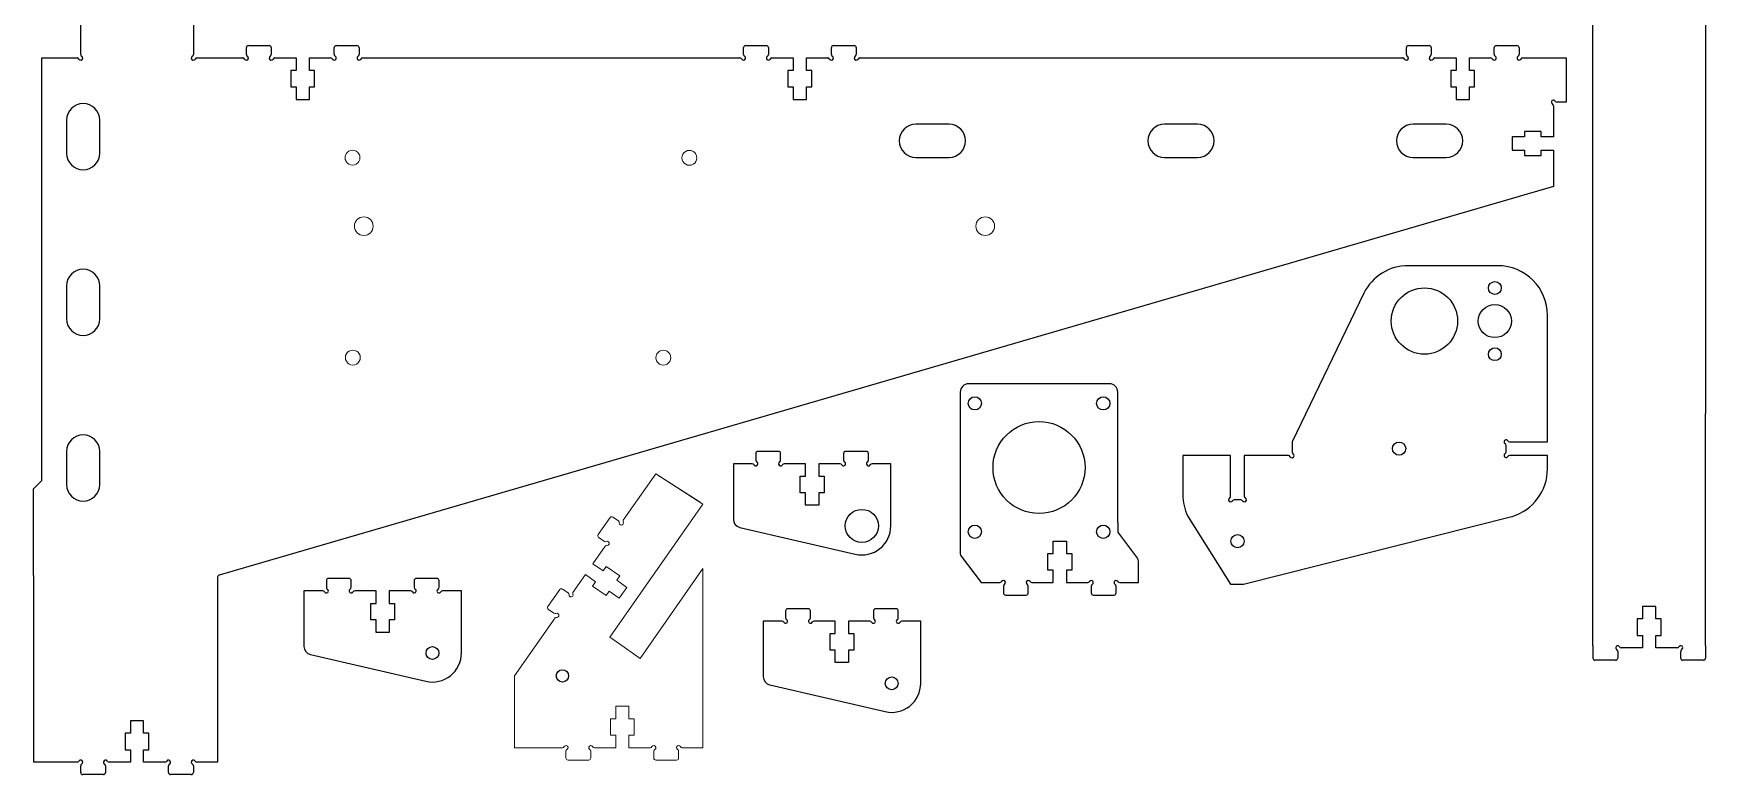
# Model space of a CAD drawing. Header units: millimetres. Extents: x 226 to 1021, y 321 to 821.
# Drawn here: x 225.6 to 629.2, y 320.8 to 499.8 of the extents above; entities that cross this region are included whole.
import ezdxf

# ---------------------------------------------------------------- set-up
doc = ezdxf.new("R2010")
doc.units = ezdxf.units.MM
doc.linetypes.add('CENTERX2', pattern=[20.32, 12.7, -2.54, 2.54, -2.54])
for name, color, linetype in [('SLD-0', 179, 'Continuous'), ('SLD-0_2', 179, 'Continuous'), ('SLD-0_5', 179, 'Continuous'), ('SLD-0_6', 179, 'Continuous'), ('WHITE', 179, 'Continuous')]:
    doc.layers.add(name, color=color, linetype=linetype)

msp = doc.modelspace()

# ---------------------------------------------------------------- linework, layer by layer
at = {"layer": 'SLD-0'}
for p, q in [((629.22, 351.95), (629.22, 407.95)), ((225.61, 363.82), (225.61, 323.78)), ((270.06, 363.82), (270.06, 323.78))]:
    msp.add_line(p, q, dxfattribs=at)
for centre, radius in [((561.37, 430.3), 8), ((578.36, 438.29), 1.55), ((578.36, 430.29), 4), ((578.36, 422.29), 1.55), ((321.92, 350.13), 1.55), ((353.29, 344.61), 1.5), ((432.77, 342.81), 1.55)]:
    msp.add_circle(centre, radius, dxfattribs=at)
at = {"layer": 'SLD-0_2', "linetype": 'Continuous'}
for p, q in [((602.02, 407.95), (602.02, 411.94)), ((629.22, 411.95), (629.22, 407.95)), ((487.34, 381.65), (487.34, 379.64)), ((449.34, 376.11), (449.34, 374.26)), ((487.55, 379.05), (492.14, 372.94)), ((449.34, 374.26), (449.34, 374.12)), ((449.34, 374.12), (449.34, 374.11)), ((449.55, 373.51), (454.34, 367.14)), ((225.61, 368.82), (225.61, 363.82)), ((270.06, 368.44), (270.06, 363.82)), ((602.02, 348.9), (602.02, 348.89))]:
    msp.add_line(p, q, dxfattribs=at)
for centre, radius, start, end in [((488.34, 379.65), 1, 180, 216.9749), ((450.34, 374.11), 1, 180, 216.9749), ((491.34, 372.34), 1, 0, 36.9749), ((270.56, 368.44), 0.5, 106.2527, 180)]:
    msp.add_arc(centre, radius, start, end, dxfattribs=at)
at = {"layer": 'SLD-0_5', "color": 179, "linetype": 'Continuous', "lineweight": 15}
for p, q in [((300.89, 470.21), (300.83, 469.74)), ((300.89, 469.28), (300.83, 469.74)), ((301.07, 470.64), (300.89, 470.21)), ((300.89, 469.28), (300.98, 469.1)), ((300.98, 469.1), (301.07, 468.84)), ((301.36, 471.01), (301.07, 470.64)), ((301.07, 468.84), (301.36, 468.47)), ((301.73, 471.3), (301.36, 471.01)), ((301.36, 468.47), (301.73, 468.18)), ((302.17, 471.48), (301.73, 471.3)), ((302.63, 471.54), (302.17, 471.48)), ((303.1, 471.48), (302.63, 471.54)), ((303.53, 471.3), (303.1, 471.48)), ((303.9, 471.01), (303.53, 471.3)), ((303.53, 468.18), (303.9, 468.47)), ((304.19, 470.64), (303.9, 471.01)), ((303.9, 468.47), (304.19, 468.84)), ((304.28, 470.46), (304.19, 470.64)), ((304.19, 468.84), (304.37, 469.28)), ((304.29, 470.41), (304.28, 470.46)), ((304.37, 470.21), (304.29, 470.41)), ((304.43, 469.74), (304.37, 470.21)), ((304.37, 469.28), (304.43, 469.74)), ((382.21, 470.18), (382.15, 469.71)), ((382.15, 469.71), (382.21, 469.25)), ((382.39, 470.61), (382.21, 470.18)), ((382.39, 468.81), (382.21, 469.25)), ((382.68, 470.98), (382.39, 470.61)), ((382.39, 468.81), (382.53, 468.66)), ((382.53, 468.66), (382.68, 468.44)), ((383.05, 471.27), (382.68, 470.98)), ((382.68, 468.44), (383.05, 468.15)), ((383.48, 471.45), (383.05, 471.27)), ((383.95, 471.51), (383.48, 471.45)), ((384.41, 471.45), (383.95, 471.51)), ((384.85, 471.27), (384.41, 471.45)), ((385.22, 470.98), (384.85, 471.27)), ((384.85, 468.15), (385.22, 468.44)), ((385.36, 470.83), (385.22, 470.98)), ((385.22, 468.44), (385.51, 468.81)), ((385.39, 470.76), (385.36, 470.83)), ((385.51, 470.61), (385.39, 470.76)), ((385.69, 470.18), (385.51, 470.61)), ((385.51, 468.81), (385.69, 469.25)), ((385.75, 469.71), (385.69, 470.18)), ((385.69, 469.25), (385.75, 469.71)), ((301.73, 468.18), (302.17, 468)), ((302.17, 468), (302.63, 467.94)), ((302.63, 467.94), (303.1, 468)), ((303.1, 468), (303.53, 468.18)), ((383.05, 468.15), (383.48, 467.97)), ((383.48, 467.97), (383.95, 467.91)), ((383.95, 467.91), (384.41, 467.97)), ((384.41, 467.97), (384.85, 468.15)), ((300.96, 421.95), (300.9, 421.48)), ((300.9, 421.48), (300.96, 421.02)), ((301.14, 422.38), (300.96, 421.95)), ((300.96, 421.02), (301.14, 420.58)), ((301.43, 422.75), (301.14, 422.38)), ((301.14, 420.58), (301.32, 420.39)), ((301.32, 420.39), (301.43, 420.21)), ((301.8, 423.04), (301.43, 422.75)), ((301.43, 420.21), (301.8, 419.92)), ((302.24, 423.22), (301.8, 423.04)), ((301.8, 419.92), (302.24, 419.74)), ((302.7, 423.28), (302.24, 423.22)), ((303.17, 423.22), (302.7, 423.28)), ((303.6, 423.04), (303.17, 423.22)), ((303.17, 419.74), (303.6, 419.92)), ((303.98, 422.75), (303.6, 423.04)), ((303.6, 419.92), (303.98, 420.21)), ((304.15, 422.57), (303.98, 422.75)), ((303.98, 420.21), (304.26, 420.58)), ((304.18, 422.49), (304.15, 422.57)), ((304.26, 422.38), (304.18, 422.49)), ((304.44, 421.95), (304.26, 422.38)), ((304.26, 420.58), (304.44, 421.02)), ((304.5, 421.48), (304.44, 421.95)), ((304.44, 421.02), (304.5, 421.48)), ((375.91, 421.91), (375.85, 421.45)), ((375.85, 421.45), (375.91, 420.98)), ((376.09, 422.35), (375.91, 421.91)), ((375.91, 420.98), (376.09, 420.55)), ((376.37, 422.72), (376.09, 422.35)), ((376.09, 420.55), (376.19, 420.44)), ((376.19, 420.44), (376.38, 420.18)), ((376.75, 423.01), (376.37, 422.72)), ((376.38, 420.18), (376.75, 419.89)), ((377.18, 423.19), (376.75, 423.01)), ((376.75, 419.89), (377.18, 419.71)), ((377.65, 423.25), (377.18, 423.19)), ((378.11, 423.19), (377.65, 423.25)), ((378.55, 423.01), (378.11, 423.19)), ((378.11, 419.71), (378.55, 419.89)), ((378.92, 422.72), (378.55, 423.01)), ((378.55, 419.89), (378.92, 420.18)), ((379.02, 422.61), (378.92, 422.72)), ((378.92, 420.18), (379.21, 420.55)), ((379.04, 422.56), (379.02, 422.61)), ((379.21, 422.35), (379.04, 422.56)), ((379.39, 421.91), (379.21, 422.35)), ((379.21, 420.55), (379.39, 420.98)), ((379.45, 421.45), (379.39, 421.91)), ((379.39, 420.98), (379.45, 421.45)), ((302.24, 419.74), (302.7, 419.68)), ((302.7, 419.68), (303.17, 419.74)), ((377.18, 419.71), (377.65, 419.65)), ((377.65, 419.65), (378.11, 419.71))]:
    msp.add_line(p, q, dxfattribs=at)
for centre in [(305.35, 453.21), (455.35, 453.21)]:
    msp.add_circle(centre, 2.25, dxfattribs=at)
at = {"layer": 'SLD-0_6', "color": 179, "linetype": 'Continuous', "lineweight": 0}
for p, q in [((367.98, 382.18), (375.85, 393.44)), ((375.85, 393.44), (387.21, 386.08)), ((387.21, 386.08), (364.77, 353.94)), ((364.78, 382.85), (361.92, 378.75)), ((366.82, 382.03), (365.48, 382.97)), ((360.66, 371.7), (363.65, 375.97)), ((362.04, 378.05), (363.38, 377.11)), ((360.66, 371.7), (363.11, 369.98)), ((355.84, 364.79), (358.83, 369.07)), ((361.28, 367.36), (358.83, 369.07)), ((360.55, 366.31), (361.28, 367.36)), ((363.11, 369.98), (363.84, 371.03)), ((363.84, 371.03), (367.12, 368.74)), ((367.12, 368.74), (366.39, 367.69)), ((366.39, 367.69), (368.85, 365.97)), ((372.07, 348.84), (387.21, 370.52)), ((387.21, 367.66), (387.21, 370.52)), ((387.21, 327.28), (387.21, 367.66)), ((352.64, 365.47), (349.78, 361.37)), ((354.68, 364.65), (353.34, 365.59)), ((363.83, 364.02), (360.55, 366.31)), ((364.56, 365.07), (363.83, 364.02)), ((367.02, 363.35), (364.56, 365.07)), ((367.02, 363.35), (368.85, 365.97)), ((349.9, 360.67), (351.24, 359.73)), ((341.74, 344.61), (351.51, 358.6)), ((366.8, 352.53), (364.77, 353.94)), ((366.8, 352.53), (372.07, 348.84)), ((366.15, 334.28), (366.15, 337.28)), ((366.15, 337.28), (369.35, 337.28)), ((369.35, 337.28), (369.35, 334.28)), ((364.87, 330.28), (364.87, 334.28)), ((364.87, 334.28), (366.15, 334.28)), ((369.35, 334.28), (370.62, 334.28)), ((370.62, 334.28), (370.62, 330.28)), ((353.29, 327.28), (341.74, 327.28)), ((361.01, 327.28), (366.15, 327.28)), ((366.15, 330.28), (364.87, 330.28)), ((366.15, 327.28), (366.15, 330.28)), ((370.62, 330.28), (369.35, 330.28)), ((369.35, 330.28), (369.35, 327.28)), ((369.35, 327.28), (374.48, 327.28)), ((382.21, 327.28), (383.21, 327.28)), ((383.21, 327.28), (387.21, 327.28)), ((354.15, 326.41), (354.15, 324.78)), ((354.65, 324.28), (359.65, 324.28)), ((360.15, 324.78), (360.15, 326.41)), ((375.35, 326.41), (375.35, 324.78)), ((375.85, 324.28), (380.85, 324.28)), ((381.35, 324.78), (381.35, 326.41))]:
    msp.add_line(p, q, dxfattribs=at)
at = {"layer": 'SLD-0_6', "color": 179, "linetype": 'CENTERX2', "lineweight": 0}
msp.add_line((375.85, 393.44), (387.21, 386.08), dxfattribs=at)
at = {"layer": 'SLD-0_6', "color": 179, "linetype": 'Continuous', "lineweight": 15}
for p, q in [((341.74, 327.28), (341.74, 344.61)), ((366.15, 334.28), (366.15, 337.28)), ((366.15, 337.28), (369.35, 337.28)), ((369.35, 337.28), (369.35, 334.28)), ((364.87, 330.28), (364.87, 334.28)), ((364.87, 334.28), (366.15, 334.28)), ((369.35, 334.28), (370.62, 334.28)), ((370.62, 334.28), (370.62, 330.28)), ((366.15, 327.28), (361, 327.28)), ((366.15, 330.28), (364.87, 330.28)), ((366.15, 327.28), (366.15, 330.28)), ((370.62, 330.28), (369.35, 330.28)), ((369.35, 330.28), (369.35, 327.28)), ((369.35, 327.28), (374.49, 327.28))]:
    msp.add_line(p, q, dxfattribs=at)
at = {"layer": 'SLD-0_6', "color": 179, "linetype": 'Continuous', "lineweight": 0}
for centre, start, end in [((365.19, 382.56), 55.0703, 145.0703), ((366.53, 381.62), 355.0705, 55.0703), ((367.53, 381.54), 175.0705, 25.0703), ((368.43, 381.96), 154.4874, 205.0703), ((362.33, 378.46), 145.0703, 235.0703), ((363.67, 377.52), 235.0703, 295.0703), ((364, 375.62), 85.0705, 135.4912), ((364.09, 376.62), 265.0705, 115.0703), ((353.05, 365.18), 55.0703, 145.0703), ((354.39, 364.24), 355.0705, 55.0703), ((355.39, 364.16), 175.0705, 25.0703), ((356.29, 364.58), 154.9349, 205.0703), ((350.19, 361.08), 145.0703, 235.0703), ((351.53, 360.14), 235.0703, 295.0703), ((351.95, 359.24), 265.0705, 115.0703), ((351.87, 358.24), 85.0705, 135.051), ((353.28, 327.78), 270.0003, 330.0003), ((354.15, 327.28), 300.0005, 150.0003), ((360.15, 327.28), 30.0005, 240.0003), ((361.01, 327.78), 210.0005, 270.0003), ((374.48, 327.78), 270.0003, 330.0003), ((375.35, 327.28), 300.0005, 150.0003), ((381.35, 327.28), 30.0005, 240.0003), ((382.21, 327.78), 210.0005, 270.0003), ((354.65, 326.41), 120.0005, 180.0003), ((354.65, 324.78), 180.0003, 270.0003), ((359.65, 324.78), 270.0003, 0.0003), ((359.65, 326.41), 0.0003, 60.0003), ((375.85, 326.41), 120.0005, 180.0003), ((375.85, 324.78), 180.0003, 270.0003), ((380.85, 324.78), 270.0003, 0.0003), ((380.85, 326.41), 0.0003, 60.0003)]:
    msp.add_arc(centre, 0.5, start, end, dxfattribs=at)
at = {"layer": 'WHITE', "linetype": 'Continuous'}
for p, q in [((237.01, 494.68), (237.01, 762.25)), ((264.21, 762.25), (264.21, 494.68)), ((602.02, 351.95), (602.02, 623.58)), ((629.22, 623.58), (629.22, 411.95)), ((277.51, 496.82), (282.51, 496.82)), ((298.71, 496.82), (303.71, 496.82)), ((397.51, 496.82), (402.51, 496.82)), ((418.71, 496.82), (423.71, 496.82)), ((557.51, 496.82), (562.51, 496.82)), ((578.71, 496.82), (583.71, 496.82)), ((227.61, 391.82), (227.61, 493.82)), ((227.61, 493.82), (236.14, 493.82)), ((265.08, 493.82), (276.14, 493.82)), ((277.01, 494.68), (277.01, 496.32)), ((283.01, 496.32), (283.01, 494.68)), ((283.88, 493.82), (289.01, 493.82)), ((289.01, 493.82), (289.01, 490.82)), ((292.21, 490.82), (292.21, 493.82)), ((292.21, 493.82), (297.34, 493.82)), ((298.21, 494.68), (298.21, 496.32)), ((304.21, 496.32), (304.21, 494.68)), ((305.08, 493.82), (396.14, 493.82)), ((397.01, 494.68), (397.01, 496.32)), ((403.01, 496.32), (403.01, 494.68)), ((403.88, 493.82), (409.01, 493.82)), ((409.01, 493.82), (409.01, 490.82)), ((412.21, 490.82), (412.21, 493.82)), ((412.21, 493.82), (417.34, 493.82)), ((418.21, 494.68), (418.21, 496.32)), ((424.21, 496.32), (424.21, 494.68)), ((425.08, 493.82), (556.14, 493.82)), ((557.01, 494.68), (557.01, 496.32)), ((563.01, 496.32), (563.01, 494.68)), ((563.88, 493.82), (569.01, 493.82)), ((569.01, 493.82), (569.01, 490.82)), ((572.21, 490.82), (572.21, 493.82)), ((572.21, 493.82), (577.34, 493.82)), ((578.21, 494.68), (578.21, 496.32)), ((584.21, 496.32), (584.21, 494.68)), ((585.08, 493.82), (595.61, 493.82)), ((595.61, 493.82), (595.61, 483.17)), ((289.01, 490.82), (287.74, 490.82)), ((287.74, 490.82), (287.74, 486.82)), ((293.49, 490.82), (292.21, 490.82)), ((293.49, 486.82), (293.49, 490.82)), ((409.01, 490.82), (407.74, 490.82)), ((407.74, 490.82), (407.74, 486.82)), ((413.49, 490.82), (412.21, 490.82)), ((413.49, 486.82), (413.49, 490.82)), ((569.01, 490.82), (567.74, 490.82)), ((567.74, 490.82), (567.74, 486.82)), ((573.49, 490.82), (572.21, 490.82)), ((573.49, 486.82), (573.49, 490.82)), ((287.74, 486.82), (289.01, 486.82)), ((289.01, 486.82), (289.01, 483.82)), ((292.21, 483.82), (292.21, 486.82)), ((292.21, 486.82), (293.49, 486.82)), ((407.74, 486.82), (409.01, 486.82)), ((409.01, 486.82), (409.01, 483.82)), ((412.21, 483.82), (412.21, 486.82)), ((412.21, 486.82), (413.49, 486.82)), ((567.74, 486.82), (569.01, 486.82)), ((569.01, 486.82), (569.01, 483.82)), ((572.21, 483.82), (572.21, 486.82)), ((572.21, 486.82), (573.49, 486.82)), ((289.01, 483.82), (292.21, 483.82)), ((409.01, 483.82), (412.21, 483.82)), ((569.01, 483.82), (572.21, 483.82)), ((592.51, 482.3), (592.51, 474.77)), ((595.61, 483.17), (593.38, 483.17)), ((233.61, 478.82), (233.61, 470.82)), ((241.61, 470.82), (241.61, 478.82)), ((446.61, 477.82), (438.61, 477.82)), ((506.61, 477.82), (498.61, 477.82)), ((566.61, 477.82), (558.61, 477.82)), ((585.51, 474.77), (582.51, 474.77)), ((582.51, 474.77), (582.51, 471.57)), ((589.51, 476.04), (585.51, 476.04)), ((585.51, 476.04), (585.51, 474.77)), ((589.51, 474.77), (589.51, 476.04)), ((592.51, 474.77), (589.51, 474.77)), ((438.61, 469.82), (446.61, 469.82)), ((498.61, 469.82), (506.61, 469.82)), ((558.61, 469.82), (566.61, 469.82)), ((582.51, 471.57), (585.51, 471.57)), ((585.51, 471.57), (585.51, 470.29)), ((585.51, 470.29), (589.51, 470.29)), ((589.51, 470.29), (589.51, 471.57)), ((589.51, 471.57), (592.51, 471.57)), ((592.51, 471.57), (592.51, 462.82)), ((592.51, 462.82), (270.42, 368.92)), ((579.07, 443.67), (557.46, 443.67)), ((233.61, 438.82), (233.61, 430.82)), ((241.61, 430.82), (241.61, 438.82)), ((546.74, 437.07), (529.42, 401.16)), ((591.07, 401.14), (591.07, 431.67)), ((449.34, 413.14), (449.34, 376.11)), ((485.34, 415.14), (451.34, 415.14)), ((487.34, 381.65), (487.34, 413.14)), ((529.42, 401.16), (529.42, 398.67)), ((581.07, 398.71), (581.07, 400.28)), ((581.93, 401.14), (591.07, 401.14)), ((233.61, 398.82), (233.61, 390.82)), ((241.61, 390.82), (241.61, 398.82)), ((399.11, 395.83), (394.57, 395.83)), ((394.57, 395.83), (394.57, 382.42)), ((399.97, 398.33), (399.97, 396.69)), ((405.47, 398.83), (400.47, 398.83)), ((405.97, 396.69), (405.97, 398.33)), ((411.97, 395.83), (406.84, 395.83)), ((411.97, 392.83), (411.97, 395.83)), ((420.31, 395.83), (415.17, 395.83)), ((415.17, 395.83), (415.17, 392.83)), ((421.17, 398.33), (421.17, 396.69)), ((426.67, 398.83), (421.67, 398.83)), ((427.17, 396.69), (427.17, 398.33)), ((432.57, 395.83), (428.04, 395.83)), ((432.57, 380.83), (432.57, 395.83)), ((514.59, 397.8), (503.07, 397.8)), ((503.07, 397.8), (503.07, 388.33)), ((514.59, 388.02), (514.59, 397.8)), ((528.55, 397.8), (517.89, 397.8)), ((517.89, 397.8), (517.89, 388.02)), ((591.07, 397.84), (581.93, 397.84)), ((591.07, 394.61), (591.07, 397.84)), ((225.61, 389.82), (227.61, 391.82)), ((410.7, 388.83), (410.7, 392.83)), ((410.7, 392.83), (411.97, 392.83)), ((415.17, 392.83), (416.45, 392.83)), ((416.45, 392.83), (416.45, 388.83)), ((225.61, 368.82), (225.61, 389.82)), ((411.97, 388.83), (410.7, 388.83)), ((411.97, 385.83), (411.97, 388.83)), ((416.45, 388.83), (415.17, 388.83)), ((415.17, 388.83), (415.17, 385.83)), ((415.17, 385.83), (411.97, 385.83)), ((517.03, 387.15), (515.46, 387.15)), ((396.12, 380.47), (423.99, 374.01)), ((504.2, 383.26), (514.59, 366.8)), ((517.69, 366.8), (582.5, 383.11)), ((471.74, 377.14), (474.94, 377.14)), ((471.74, 374.14), (471.74, 377.14)), ((474.94, 377.14), (474.94, 374.14)), ((470.47, 370.14), (470.47, 374.14)), ((470.47, 374.14), (471.74, 374.14)), ((474.94, 374.14), (476.22, 374.14)), ((476.22, 374.14), (476.22, 370.14)), ((492.34, 367.14), (492.34, 372.34)), ((296.31, 367.63), (296.31, 366)), ((301.81, 368.13), (296.81, 368.13)), ((302.31, 366), (302.31, 367.63)), ((317.51, 367.63), (317.51, 366)), ((323.01, 368.13), (318.01, 368.13)), ((323.51, 366), (323.51, 367.63)), ((471.74, 370.14), (470.47, 370.14)), ((471.74, 367.14), (471.74, 370.14)), ((476.22, 370.14), (474.94, 370.14)), ((474.94, 370.14), (474.94, 367.14)), ((295.45, 365.13), (290.91, 365.13)), ((290.91, 365.13), (290.91, 351.72)), ((308.31, 365.13), (303.18, 365.13)), ((308.31, 362.13), (308.31, 365.13)), ((316.65, 365.13), (311.51, 365.13)), ((311.51, 365.13), (311.51, 362.13)), ((328.91, 365.13), (324.38, 365.13)), ((328.91, 350.13), (328.91, 365.13)), ((454.34, 367.14), (458.88, 367.14)), ((459.74, 366.27), (459.74, 364.64)), ((460.24, 364.14), (465.24, 364.14)), ((465.74, 364.64), (465.74, 366.27)), ((466.61, 367.14), (471.74, 367.14)), ((474.94, 367.14), (480.08, 367.14)), ((480.94, 366.27), (480.94, 364.64)), ((481.44, 364.14), (486.44, 364.14)), ((486.94, 364.64), (486.94, 366.27)), ((487.81, 367.14), (492.34, 367.14)), ((514.59, 366.8), (517.69, 366.8)), ((307.04, 358.13), (307.04, 362.13)), ((307.04, 362.13), (308.31, 362.13)), ((311.51, 362.13), (312.79, 362.13)), ((312.79, 362.13), (312.79, 358.13)), ((407.17, 360.31), (407.17, 358.67)), ((412.67, 360.81), (407.67, 360.81)), ((413.17, 358.67), (413.17, 360.31)), ((428.37, 360.31), (428.37, 358.67)), ((433.87, 360.81), (428.87, 360.81)), ((434.37, 358.67), (434.37, 360.31)), ((617.22, 361.4), (614.02, 361.4)), ((614.02, 361.4), (614.02, 358.4)), ((617.22, 358.4), (617.22, 361.4)), ((308.31, 358.13), (307.04, 358.13)), ((308.31, 355.13), (308.31, 358.13)), ((312.79, 358.13), (311.51, 358.13)), ((311.51, 358.13), (311.51, 355.13)), ((406.3, 357.81), (401.77, 357.81)), ((401.77, 357.81), (401.77, 344.4)), ((419.17, 357.81), (414.04, 357.81)), ((419.17, 354.81), (419.17, 357.81)), ((427.5, 357.81), (422.37, 357.81)), ((422.37, 357.81), (422.37, 354.81)), ((439.77, 357.81), (435.24, 357.81)), ((439.77, 342.81), (439.77, 357.81)), ((614.02, 358.4), (612.75, 358.4)), ((612.75, 358.4), (612.75, 354.4)), ((618.5, 358.4), (617.22, 358.4)), ((618.5, 354.4), (618.5, 358.4)), ((311.51, 355.13), (308.31, 355.13)), ((417.89, 350.81), (417.89, 354.81)), ((417.89, 354.81), (419.17, 354.81)), ((422.37, 354.81), (423.64, 354.81)), ((423.64, 354.81), (423.64, 350.81)), ((614.02, 351.4), (608.89, 351.4)), ((612.75, 354.4), (614.02, 354.4)), ((614.02, 354.4), (614.02, 351.4)), ((617.22, 351.4), (617.22, 354.4)), ((617.22, 354.4), (618.5, 354.4)), ((622.36, 351.4), (617.22, 351.4)), ((292.46, 349.77), (320.34, 343.31)), ((419.17, 350.81), (417.89, 350.81)), ((419.17, 347.81), (419.17, 350.81)), ((422.37, 347.81), (419.17, 347.81)), ((423.64, 350.81), (422.37, 350.81)), ((422.37, 350.81), (422.37, 347.81)), ((607.52, 348.4), (602.52, 348.4)), ((608.02, 350.53), (608.02, 348.9)), ((623.22, 348.9), (623.22, 350.53)), ((628.72, 348.4), (623.72, 348.4)), ((403.32, 342.45), (431.19, 335.99)), ((252.21, 333.78), (249.01, 333.78)), ((249.01, 333.78), (249.01, 330.78)), ((252.21, 330.78), (252.21, 333.78)), ((249.01, 330.78), (247.74, 330.78)), ((247.74, 330.78), (247.74, 326.78)), ((253.49, 330.78), (252.21, 330.78)), ((253.49, 326.78), (253.49, 330.78)), ((236.14, 323.78), (225.61, 323.78)), ((237.01, 321.28), (237.01, 322.92)), ((243.01, 322.92), (243.01, 321.28)), ((249.01, 323.78), (243.88, 323.78)), ((247.74, 326.78), (249.01, 326.78)), ((249.01, 326.78), (249.01, 323.78)), ((252.21, 323.78), (252.21, 326.78)), ((252.21, 326.78), (253.49, 326.78)), ((257.34, 323.78), (252.21, 323.78)), ((258.21, 321.28), (258.21, 322.92)), ((264.21, 322.92), (264.21, 321.28)), ((270.06, 323.78), (265.08, 323.78)), ((242.51, 320.78), (237.51, 320.78)), ((263.71, 320.78), (258.71, 320.78))]:
    msp.add_line(p, q, dxfattribs=at)
at = {"layer": 'WHITE'}
for p, q in [((602.02, 351.95), (602.02, 351.77)), ((602.02, 351.77), (602.02, 348.89)), ((629.22, 351.95), (629.22, 348.9))]:
    msp.add_line(p, q, dxfattribs=at)
at = {"layer": 'WHITE', "linetype": 'Continuous'}
for centre, radius in [((452.84, 410.42), 1.6), ((483.84, 410.42), 1.6), ((468.34, 394.92), 11.1), ((555.24, 399.49), 1.6), ((425.57, 380.83), 4), ((452.84, 379.42), 1.6), ((483.84, 379.42), 1.6), ((516.24, 377.15), 1.6)]:
    msp.add_circle(centre, radius, dxfattribs=at)
for centre, radius, start, end in [((277.51, 496.32), 0.5, 90, 180), ((282.51, 496.32), 0.5, 0, 90), ((298.71, 496.32), 0.5, 90, 180), ((303.71, 496.32), 0.5, 0, 90), ((397.51, 496.32), 0.5, 90, 180), ((402.51, 496.32), 0.5, 0, 90), ((418.71, 496.32), 0.5, 90, 180), ((423.71, 496.32), 0.5, 0, 90), ((557.51, 496.32), 0.5, 90, 180), ((562.51, 496.32), 0.5, 0, 90), ((578.71, 496.32), 0.5, 90, 180), ((583.71, 496.32), 0.5, 0, 90), ((236.14, 493.32), 0.5, 30.0002, 90), ((237.01, 493.82), 0.5, 210.0002, 60), ((237.51, 494.68), 0.5, 180, 240), ((264.21, 493.82), 0.5, 120.0002, 330), ((263.71, 494.68), 0.5, 300.0002, 0), ((265.08, 493.32), 0.5, 90, 150), ((276.14, 493.32), 0.5, 30.0002, 90), ((277.01, 493.82), 0.5, 210.0002, 60), ((277.51, 494.68), 0.5, 180, 240), ((283.01, 493.82), 0.5, 120.0002, 330), ((282.51, 494.68), 0.5, 300.0002, 0), ((283.88, 493.32), 0.5, 90, 150), ((297.34, 493.32), 0.5, 30.0002, 90), ((298.21, 493.82), 0.5, 210.0002, 60), ((298.71, 494.68), 0.5, 180, 240), ((304.21, 493.82), 0.5, 120.0002, 330), ((303.71, 494.68), 0.5, 300.0002, 0), ((305.08, 493.32), 0.5, 90, 150), ((396.14, 493.32), 0.5, 30.0002, 90), ((397.01, 493.82), 0.5, 210.0002, 60), ((397.51, 494.68), 0.5, 180, 240), ((403.01, 493.82), 0.5, 120.0002, 330), ((402.51, 494.68), 0.5, 300.0002, 0), ((403.88, 493.32), 0.5, 90, 150), ((417.34, 493.32), 0.5, 30.0002, 90), ((418.21, 493.82), 0.5, 210.0002, 60), ((418.71, 494.68), 0.5, 180, 240), ((424.21, 493.82), 0.5, 120.0002, 330), ((423.71, 494.68), 0.5, 300.0002, 0), ((425.08, 493.32), 0.5, 90, 150), ((556.14, 493.32), 0.5, 30.0002, 90), ((557.01, 493.82), 0.5, 210.0002, 60), ((557.51, 494.68), 0.5, 180, 240), ((563.01, 493.82), 0.5, 120.0002, 330), ((562.51, 494.68), 0.5, 300.0002, 0), ((563.88, 493.32), 0.5, 90, 150), ((577.34, 493.32), 0.5, 30.0002, 90), ((578.21, 493.82), 0.5, 210.0002, 60), ((578.71, 494.68), 0.5, 180, 240), ((584.21, 493.82), 0.5, 120.0002, 330), ((583.71, 494.68), 0.5, 300.0002, 0), ((585.08, 493.32), 0.5, 90, 150), ((237.61, 478.82), 4, 0, 180), ((592.51, 483.17), 0.5, 30, 239.9998), ((592.01, 482.3), 0.5, 0, 59.9998), ((593.38, 483.67), 0.5, 210, 270), ((438.61, 473.82), 4, 90, 270), ((446.61, 473.82), 4, 270, 90), ((498.61, 473.82), 4, 90, 270), ((506.61, 473.82), 4, 270, 90), ((558.61, 473.82), 4, 90, 270), ((566.61, 473.82), 4, 270, 90), ((237.61, 470.82), 4, 180, 360), ((237.61, 438.82), 4, 0, 180), ((557.46, 431.67), 12, 89.9993, 153.2668), ((579.07, 431.67), 12, 359.9993, 89.9993), ((237.61, 430.82), 4, 180, 360), ((451.34, 413.14), 2, 90, 180), ((485.34, 413.14), 2, 0, 90), ((237.61, 398.82), 4, 0, 180), ((581.07, 401.14), 0.5, 29.9862, 239.9861), ((580.57, 400.28), 0.5, 359.9862, 59.986), ((581.93, 401.64), 0.5, 209.9863, 269.9862), ((399.11, 395.33), 0.5, 30.0002, 90), ((399.97, 395.83), 0.5, 210.0002, 60), ((400.47, 398.33), 0.5, 90, 180), ((400.47, 396.69), 0.5, 180, 240), ((405.47, 398.33), 0.5, 0, 90), ((405.97, 395.83), 0.5, 120.0002, 330), ((405.47, 396.69), 0.5, 300.0002, 0), ((406.84, 395.33), 0.5, 90, 150), ((420.31, 395.33), 0.5, 30.0002, 90), ((421.17, 395.83), 0.5, 210.0002, 60), ((421.67, 398.33), 0.5, 90, 180), ((421.67, 396.69), 0.5, 180, 240), ((426.67, 398.33), 0.5, 0, 90), ((427.17, 395.83), 0.5, 120.0002, 330), ((426.67, 396.69), 0.5, 300.0002, 0), ((428.04, 395.33), 0.5, 90, 150), ((528.55, 397.3), 0.5, 29.9862, 89.9862), ((529.42, 397.8), 0.5, 209.9862, 59.986), ((529.92, 398.66), 0.5, 179.9862, 239.986), ((581.07, 397.84), 0.5, 119.9862, 329.986), ((580.57, 398.71), 0.5, 299.9862, 359.9862), ((581.93, 397.34), 0.5, 89.9862, 149.986), ((579.07, 394.61), 12, 286.6367, 359.9993), ((237.61, 390.82), 4, 180, 360), ((515.07, 388.33), 12, 179.9993, 205.0346), ((514.59, 387.15), 0.5, 119.9862, 329.986), ((514.09, 388.02), 0.5, 299.9862, 359.9862), ((517.89, 387.15), 0.5, 209.9862, 59.9861), ((518.39, 388.02), 0.5, 179.9862, 239.986), ((515.46, 386.65), 0.5, 89.9862, 149.986), ((517.03, 386.65), 0.5, 29.9862, 89.9862), ((396.57, 382.42), 2, 180, 256.9536), ((425.57, 380.83), 7, 256.9536, 0), ((296.81, 367.63), 0.5, 90, 180), ((301.81, 367.63), 0.5, 0, 90), ((318.01, 367.63), 0.5, 90, 180), ((323.01, 367.63), 0.5, 0, 90), ((458.88, 367.64), 0.5, 270, 330), ((459.74, 367.14), 0.5, 300.0002, 150), ((465.74, 367.14), 0.5, 30.0002, 240), ((466.61, 367.64), 0.5, 210.0002, 270), ((480.08, 367.64), 0.5, 270, 330), ((480.94, 367.14), 0.5, 300.0002, 150), ((486.94, 367.14), 0.5, 30.0002, 240), ((487.81, 367.64), 0.5, 210.0002, 270), ((295.45, 364.63), 0.5, 30.0002, 90), ((296.31, 365.13), 0.5, 210.0002, 60), ((296.81, 366), 0.5, 180, 240), ((302.31, 365.13), 0.5, 120.0002, 330), ((301.81, 366), 0.5, 300.0002, 0), ((303.18, 364.63), 0.5, 90, 150), ((316.65, 364.63), 0.5, 30.0002, 90), ((317.51, 365.13), 0.5, 210.0002, 60), ((318.01, 366), 0.5, 180, 240), ((323.51, 365.13), 0.5, 120.0002, 330), ((323.01, 366), 0.5, 300.0002, 0), ((324.38, 364.63), 0.5, 90, 150), ((460.24, 366.27), 0.5, 120.0002, 180), ((460.24, 364.64), 0.5, 180, 270), ((465.24, 364.64), 0.5, 270, 0), ((465.24, 366.27), 0.5, 0, 60), ((481.44, 366.27), 0.5, 120.0002, 180), ((481.44, 364.64), 0.5, 180, 270), ((486.44, 364.64), 0.5, 270, 0), ((486.44, 366.27), 0.5, 0, 60), ((407.67, 360.31), 0.5, 90, 180), ((412.67, 360.31), 0.5, 0, 90), ((428.87, 360.31), 0.5, 90, 180), ((433.87, 360.31), 0.5, 0, 90), ((406.3, 357.31), 0.5, 30.0002, 90), ((407.17, 357.81), 0.5, 210.0002, 60), ((407.67, 358.67), 0.5, 180, 240), ((413.17, 357.81), 0.5, 120.0002, 330), ((412.67, 358.67), 0.5, 300.0002, 0), ((414.04, 357.31), 0.5, 90, 150), ((427.5, 357.31), 0.5, 30.0002, 90), ((428.37, 357.81), 0.5, 210.0002, 60), ((428.87, 358.67), 0.5, 180, 240), ((434.37, 357.81), 0.5, 120.0002, 330), ((433.87, 358.67), 0.5, 300.0002, 0), ((435.24, 357.31), 0.5, 90, 150), ((292.91, 351.72), 2, 180, 256.9536), ((608.02, 351.4), 0.5, 30.0002, 240), ((608.89, 351.9), 0.5, 210.0002, 270), ((622.36, 351.9), 0.5, 270, 330), ((623.22, 351.4), 0.5, 300.0002, 150), ((321.92, 350.13), 7, 256.9536, 0), ((602.52, 348.9), 0.5, 180, 270), ((607.52, 348.9), 0.5, 270, 0), ((607.52, 350.53), 0.5, 0, 60), ((623.72, 350.53), 0.5, 120.0002, 180), ((623.72, 348.9), 0.5, 180, 270), ((628.72, 348.9), 0.5, 270, 0), ((403.77, 344.4), 2, 180, 256.9536), ((432.77, 342.81), 7, 256.9536, 0), ((236.14, 324.28), 0.5, 270, 329.9998), ((237.01, 323.78), 0.5, 300, 149.9998), ((237.51, 322.92), 0.5, 120, 180), ((243.01, 323.78), 0.5, 30, 239.9998), ((242.51, 322.92), 0.5, 0, 59.9998), ((243.88, 324.28), 0.5, 210, 270), ((257.34, 324.28), 0.5, 270, 329.9998), ((258.21, 323.78), 0.5, 300, 149.9998), ((258.71, 322.92), 0.5, 120, 180), ((264.21, 323.78), 0.5, 30, 239.9998), ((263.71, 322.92), 0.5, 0, 59.9998), ((265.08, 324.28), 0.5, 210, 270), ((237.51, 321.28), 0.5, 180, 270), ((242.51, 321.28), 0.5, 270, 0), ((258.71, 321.28), 0.5, 180, 270), ((263.71, 321.28), 0.5, 270, 0)]:
    msp.add_arc(centre, radius, start, end, dxfattribs=at)

doc.saveas('drawing.dxf')
